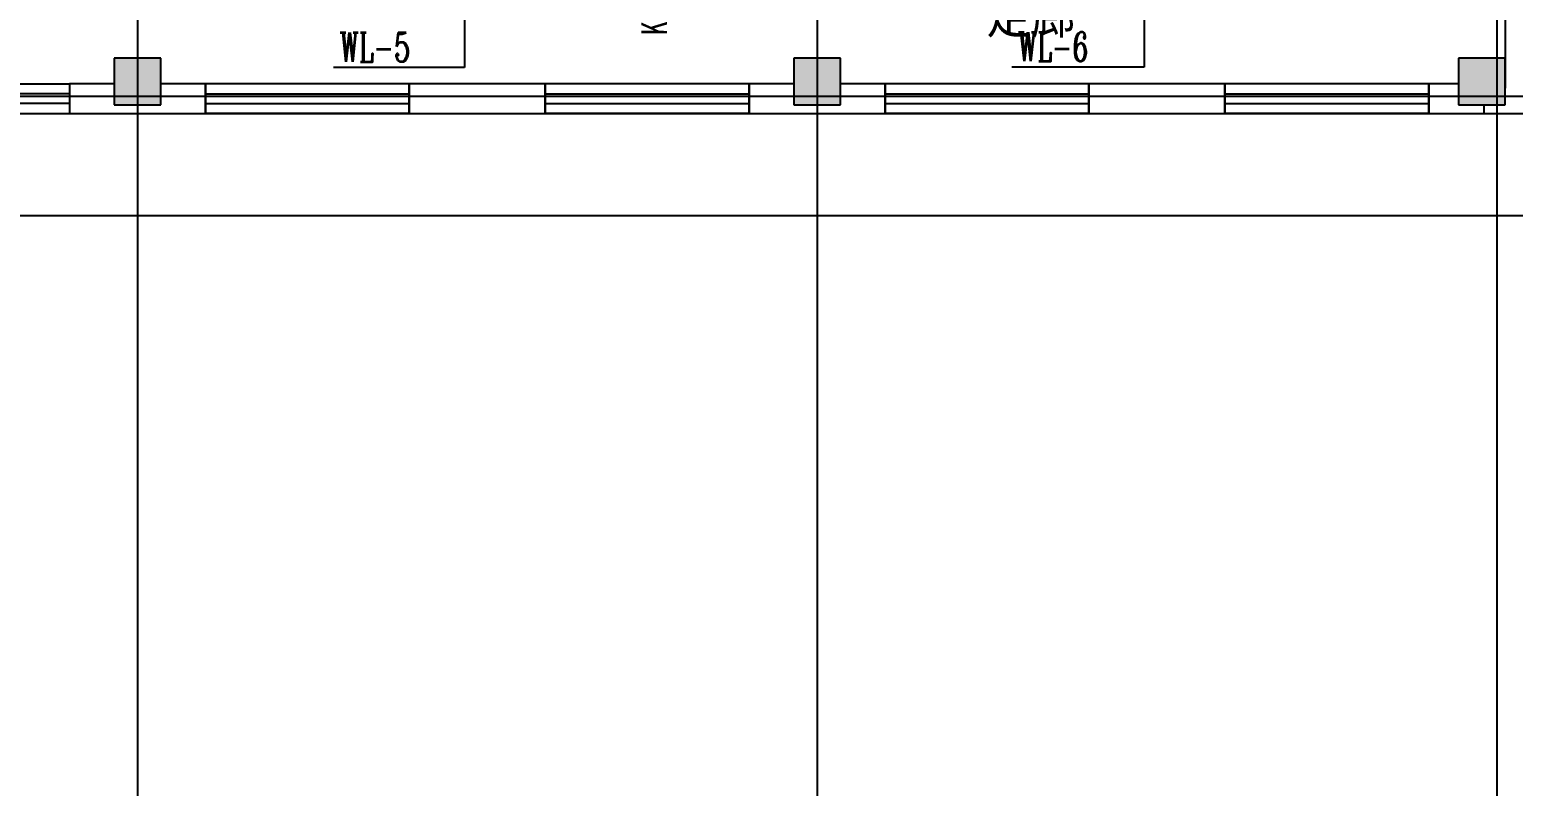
# Model space of a CAD drawing. Extents: x 0 to 2838408, y -923048 to 203859.
# Drawn here: x 2375949 to 2393411, y -209617 to -200705 of the extents above; entities that cross this region are included whole.
import ezdxf
from ezdxf.enums import TextEntityAlignment as Align

# ---------------------------------------------------------------- set-up
doc = ezdxf.new("R2010")
doc.units = 0
doc.header["$LTSCALE"] = 1000
for name, color, linetype in [('COLUMN', 9, 'Continuous'), ('DIM_污水', 3, 'Continuous'), ('DOTE', 8, 'Continuous'), ('fur', 253, 'Continuous'), ('GROUND', 2, 'Continuous'), ('PUB_HATCH', 8, 'Continuous'), ('PUB_TEXT', 7, 'Continuous'), ('WALL', 9, 'Continuous'), ('WINDOW', 4, 'Continuous'), ('XREF', 8, 'Continuous'), ('抗震支吊架', 2, 'Continuous')]:
    doc.layers.add(name, color=color, linetype=linetype)
doc.styles.add('_TWT_SERIAL', font='COMPLEX', dxfattribs={"width": 0.8, "height": 2.3, "bigfont": 'HZTXT'})
doc.styles.add('kzcad', font='', dxfattribs={"width": 0.8})
doc.styles.get("Standard").update_dxf_attribs({"font": 'geniso.shx', "bigfont": 'hztxt.shx'})
doc.styles.get('kzcad').set_extended_font_data('SimSun')

# ---------------------------------------------------------------- blocks, each defined once
blk = doc.blocks.new('$WINLIB2D$00000001')
at = {"color": 0}
for points in [[(-0.5, 0.5), (-0.5, -0.5)], [(-0.5, 0.5), (0.5, 0.5)], [(0.5, -0.5), (0.5, 0.5)], [(0.5, 0.1667), (-0.5, 0.1667)], [(0.5, -0.1667), (-0.5, -0.1667)], [(-0.5, -0.5), (0.5, -0.5)]]:
    blk.add_lwpolyline(points, dxfattribs=at)
blk = doc.blocks.new('1F1')
at = {"layer": 'PUB_HATCH'}
for points in [[(2377491.7, -201042.2), (2376941.7, -201042.2), (2376941.7, -201592.2), (2377491.7, -201592.2)], [(2385491.7, -201042.2), (2384941.7, -201042.2), (2384941.7, -201592.2), (2385491.7, -201592.2)], [(2393316.7, -201042.2), (2392766.7, -201042.2), (2392766.7, -201592.2), (2393316.7, -201592.2)]]:
    blk.add_hatch(color=256, dxfattribs=at).paths.add_polyline_path(points)
at = {"layer": 'COLUMN'}
for p, q in [((2377491.7, -201042.2), (2376941.7, -201042.2)), ((2376941.7, -201042.2), (2376941.7, -201592.2)), ((2377491.7, -201592.2), (2377491.7, -201042.2)), ((2385491.7, -201042.2), (2384941.7, -201042.2)), ((2384941.7, -201042.2), (2384941.7, -201592.2)), ((2385491.7, -201592.2), (2385491.7, -201042.2)), ((2393316.7, -201042.2), (2392766.7, -201042.2)), ((2392766.7, -201042.2), (2392766.7, -201592.2)), ((2393316.7, -201592.2), (2393316.7, -201042.2)), ((2376941.7, -201592.2), (2377491.7, -201592.2)), ((2384941.7, -201592.2), (2385491.7, -201592.2)), ((2392766.7, -201592.2), (2393316.7, -201592.2))]:
    blk.add_line(p, q, dxfattribs=at)
at = {"layer": 'DOTE'}
for p, q in [((2377216.7, -187892.2), (2377216.7, -271092.2)), ((2385216.7, -187892.2), (2385216.7, -271092.2)), ((2393216.7, -187892.2), (2393216.7, -271092.2)), ((2453916.7, -201492.2), (2343216.7, -201492.2))]:
    blk.add_line(p, q, dxfattribs=at)
at = {"layer": 'fur'}
blk.add_line((2393316.7, -199192.2), (2393316.7, -201392.2), dxfattribs=at)
at = {"layer": 'GROUND'}
blk.add_line((2363516.7, -202892.2), (2436966.7, -202892.2), dxfattribs=at)
blk.add_lwpolyline([(2363516.7, -201692.2), (2436966.7, -201692.2)], dxfattribs=at)
at = {"layer": 'WALL'}
for p, q in [((2376941.7, -201342.2), (2376416.7, -201342.2)), ((2376416.7, -201342.2), (2376416.7, -201692.2)), ((2378016.7, -201342.2), (2377491.7, -201342.2)), ((2378016.7, -201692.2), (2378016.7, -201342.2)), ((2382016.7, -201342.2), (2380416.7, -201342.2)), ((2380416.7, -201342.2), (2380416.7, -201692.2)), ((2382016.7, -201692.2), (2382016.7, -201342.2)), ((2384941.7, -201342.2), (2384416.7, -201342.2)), ((2384416.7, -201342.2), (2384416.7, -201692.2)), ((2386016.7, -201342.2), (2385491.7, -201342.2)), ((2386016.7, -201692.2), (2386016.7, -201342.2)), ((2390016.7, -201342.2), (2388416.7, -201342.2)), ((2388416.7, -201342.2), (2388416.7, -201692.2)), ((2390016.7, -201692.2), (2390016.7, -201342.2)), ((2392766.7, -201342.2), (2392416.7, -201342.2)), ((2392416.7, -201342.2), (2392416.7, -201692.2)), ((2393066.7, -201692.2), (2393066.7, -201592.2)), ((2376416.7, -201692.2), (2377216.7, -201692.2)), ((2377216.7, -201692.2), (2378016.7, -201692.2)), ((2380416.7, -201692.2), (2382016.7, -201692.2)), ((2384416.7, -201692.2), (2385216.7, -201692.2)), ((2385216.7, -201692.2), (2386016.7, -201692.2)), ((2388416.7, -201692.2), (2390016.7, -201692.2)), ((2392416.7, -201692.2), (2393066.7, -201692.2))]:
    blk.add_line(p, q, dxfattribs=at)
at = {"layer": 'WINDOW', "yscale": -350}
for p, xscale, zscale in [((2375216.7, -201517.2), 2400, 2400), ((2387216.7, -201517.2), -2400, -2400), ((2391216.7, -201517.2), -2400, -2400)]:
    blk.add_blockref('$WINLIB2D$00000001', p, dxfattribs=dict(at, xscale=xscale, zscale=zscale))
at = {"layer": 'WINDOW', "xscale": -2400, "yscale": -350, "zscale": -2400, "rotation": 359.999999999962}
for p in [(2379216.7, -201517.2), (2383216.7, -201517.2)]:
    blk.add_blockref('$WINLIB2D$00000001', p, dxfattribs=at)
at = {"layer": 'PUB_TEXT'}
blk.add_text('走廊', height=525, dxfattribs=at).set_placement((2387212.7, -200797.2))

msp = doc.modelspace()

# ---------------------------------------------------------------- linework, layer by layer
at = {"layer": 'DIM_污水'}
for p, q in [((2381066.7, -198342.2, -800), (2381066.7, -201151.8)), ((2389066.7, -198342.2, -800), (2389066.7, -201146.6)), ((2381066.7, -201151.8), (2379526.9, -201151.8)), ((2389066.7, -201146.6), (2387509.5, -201146.6))]:
    msp.add_line(p, q, dxfattribs=at)

# ---------------------------------------------------------------- block references
at = {"layer": 'XREF'}
msp.add_blockref('1F1', (0, 0), dxfattribs=at)

# ---------------------------------------------------------------- texts
at = {"layer": 'DIM_污水', "color": 7, "style": '_TWT_SERIAL', "width": 0.64}
for s, p in [('WL-5', (2379595.9, -201082.8)), ('WL-6', (2387578.5, -201077.6))]:
    msp.add_text(s, height=345, dxfattribs=at).set_placement(p)
at = {"layer": '抗震支吊架', "color": 2, "style": 'kzcad', "width": 0.8}
msp.add_text('KZS-DN100-TL', height=300, rotation=89.88539, dxfattribs=at).set_placement((2383450.5, -199792.2), align=Align.CENTER)

doc.saveas('drawing.dxf')
